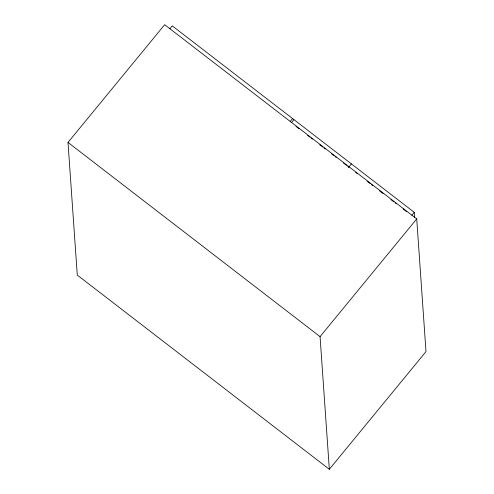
<?xml version="1.0" encoding="UTF-8"?>
<svg xmlns="http://www.w3.org/2000/svg" width="494" height="494" viewBox="0 0 494 494"><rect width="100%" height="100%" fill="white"/><g stroke="black" fill="none" stroke-linecap="round" stroke-linejoin="round"><path stroke-width="0.74" d="M68.005 142.426L164.663 24.7L416.72 218.922L425.995 351.574L329.337 469.3L77.28 275.078L68.005 142.426L320.063 336.649L329.337 469.3M169.825 28.794L172.245 25.849L414.25 212.327L414.627 217.706M290.151 121.512L292.572 118.566M291.509 122.555L293.924 119.61M348.523 167.447L351.425 163.915M411.835 215.267L414.25 212.327M320.063 336.649L416.72 218.922M296.029 126.452L299.068 128.798M307.589 135.362L310.022 137.233M311.239 138.172L312.455 139.11M319.754 144.736L322.798 147.082M324.015 148.021L325.231 148.953M331.313 153.646L333.746 155.517M334.963 156.456L336.186 157.395M343.484 163.02L346.522 165.36M347.739 166.299L348.962 167.238M355.649 172.394L357.477 173.802M367.209 181.304L370.253 183.644M371.469 184.583L372.686 185.522M379.38 190.678L383.029 193.494M390.939 199.588L393.977 201.929M395.2 202.867L396.416 203.806M403.104 208.962L406.753 211.772"/></g></svg>
